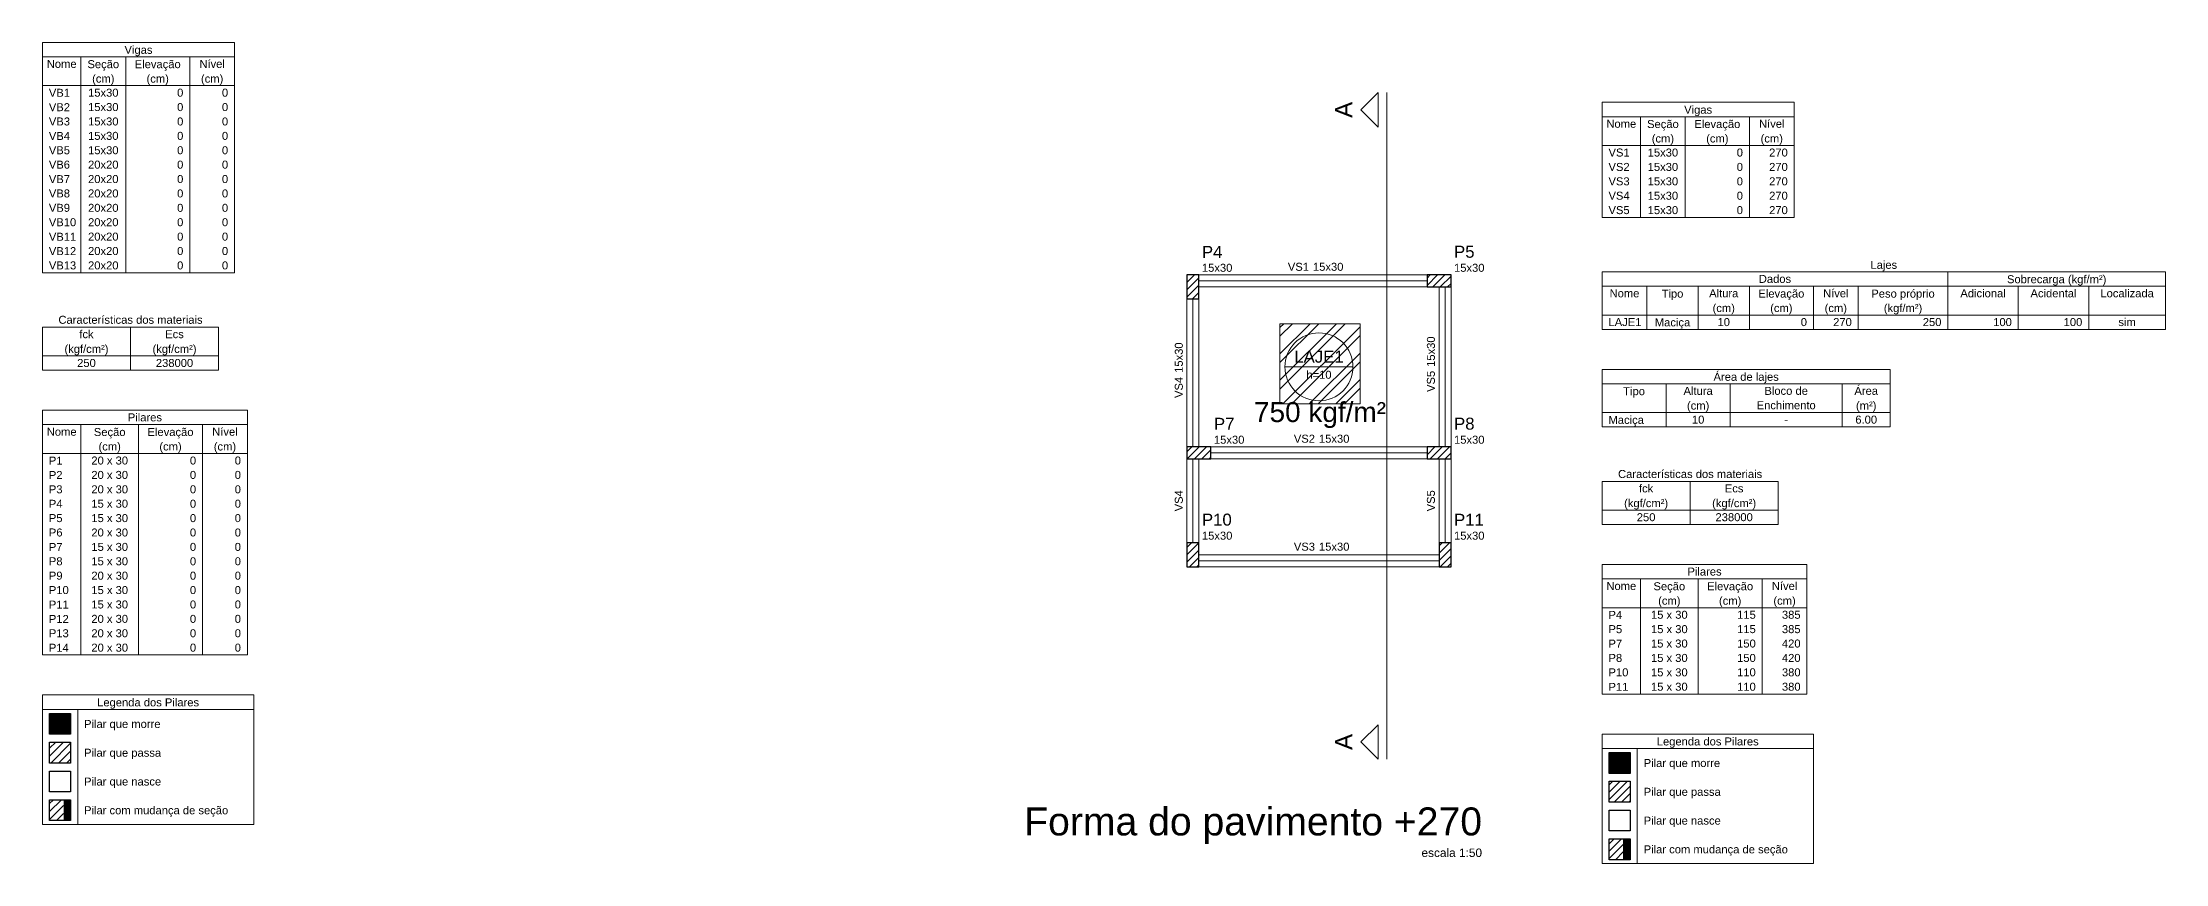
# Model space of a CAD drawing. Header units: millimetres. Extents: x 0 to 619, y -40 to 53.
# Drawn here: x 157.2 to 210.2, y 18.6 to 39.1 of the extents above; entities that cross this region are included whole.
import ezdxf

# ---------------------------------------------------------------- set-up
doc = ezdxf.new("R2010")
doc.units = ezdxf.units.MM
for name, color, linetype, lineweight in [('CR-Paredes', 7, 'Continuous', 5), ('CR-Textos dos elementos', 4, 'Continuous', 30), ('FO-Cortes', 9, 'Continuous', 5), ('FO-Eixos', 5, 'Continuous', 5), ('FO-Hachuras dos pilares', 9, 'Continuous', 5), ('FO-Pilares', 4, 'Continuous', 30), ('FO-Textos das lajes', 3, 'Continuous', 20), ('FO-Textos das vigas', 7, 'Continuous', 5), ('FO-Textos dos pilares', 7, 'Continuous', 5), ('FO-Títulos', 1, 'Continuous', 20), ('FO-Vigas', 1, 'Continuous', 20)]:
    doc.layers.add(name, color=color, linetype=linetype, lineweight=lineweight)
doc.styles.add('Arial', font='arial.ttf')
pattern_1 = [(45, (0, 8.20778), (-0.092047625, 0.092047625), [])]

msp = doc.modelspace()

# ---------------------------------------------------------------- hatches: boundary and pattern name
at = {"layer": 'CR-Paredes', "linetype": 'Continuous'}
h = msp.add_hatch(dxfattribs=at)
h.set_pattern_fill('ANSI32', color=256, scale=0.049, style=0)
h.set_pattern_definition([(45, (0, 8.2078), (-0.3300244, 0.3300244), []), (45, (0.22, 8.2078), (-0.3300244, 0.3300244), [])])
h.paths.add_polyline_path([(188.1106, 30.0582), (190.1106, 30.0582), (190.1106, 32.0582), (188.1106, 32.0582), (188.1106, 30.0582)])
at = {"layer": 'FO-Hachuras dos pilares', "linetype": 'Continuous', "true_color": 0x000000}
h = msp.add_hatch(dxfattribs=at)
h.set_pattern_fill('ANSI31', color=18, scale=0.041, style=0)
h.set_pattern_definition(pattern_1)
h.paths.add_polyline_path([(185.7846, 32.6812), (185.9346, 32.6812), (186.0846, 32.6812), (186.0846, 32.9812), (186.0846, 33.2812), (185.9346, 33.2812), (185.7846, 33.2812), (185.7846, 32.9812)])
h = msp.add_hatch(dxfattribs=at)
h.set_pattern_fill('ANSI31', color=18, scale=0.041, style=0)
h.set_pattern_definition(pattern_1)
h.paths.add_polyline_path([(191.7846, 33.2812), (191.7846, 33.1312), (191.7846, 32.9812), (192.0846, 32.9812), (192.3846, 32.9812), (192.3846, 33.1312), (192.3846, 33.2812), (192.0846, 33.2812)])
h = msp.add_hatch(dxfattribs=at)
h.set_pattern_fill('ANSI31', color=18, scale=0.041, style=0)
h.set_pattern_definition(pattern_1)
h.paths.add_polyline_path([(186.3846, 28.6812), (186.3846, 28.8312), (186.3846, 28.9812), (186.0846, 28.9812), (185.7846, 28.9812), (185.7846, 28.8312), (185.7846, 28.6812), (186.0846, 28.6812)])
h = msp.add_hatch(dxfattribs=at)
h.set_pattern_fill('ANSI31', color=18, scale=0.041, style=0)
h.set_pattern_definition(pattern_1)
h.paths.add_polyline_path([(192.3846, 28.6812), (192.3846, 28.8312), (192.3846, 28.9812), (192.0846, 28.9812), (191.7846, 28.9812), (191.7846, 28.8312), (191.7846, 28.6812), (192.0846, 28.6812)])
h = msp.add_hatch(dxfattribs=at)
h.set_pattern_fill('ANSI31', color=18, scale=0.041, style=0)
h.set_pattern_definition(pattern_1)
h.paths.add_polyline_path([(185.7846, 25.9812), (185.9346, 25.9812), (186.0846, 25.9812), (186.0846, 26.2812), (186.0846, 26.5812), (185.9346, 26.5812), (185.7846, 26.5812), (185.7846, 26.2812)])
h = msp.add_hatch(dxfattribs=at)
h.set_pattern_fill('ANSI31', color=18, scale=0.041, style=0)
h.set_pattern_definition(pattern_1)
h.paths.add_polyline_path([(192.0846, 25.9812), (192.2346, 25.9812), (192.3846, 25.9812), (192.3846, 26.2812), (192.3846, 26.5812), (192.2346, 26.5812), (192.0846, 26.5812), (192.0846, 26.2812)])
at = {"layer": 'FO-Hachuras dos pilares', "linetype": 'Continuous'}
for points in [[(157.3658, 21.7922), (157.3658, 22.3122), (157.8858, 22.3122), (157.8858, 21.7922), (157.3658, 21.7922)], [(196.3396, 20.8149), (196.3396, 21.3349), (196.8596, 21.3349), (196.8596, 20.8149), (196.3396, 20.8149)], [(157.7116, 19.6322), (157.7116, 20.1522), (157.8858, 20.1522), (157.8858, 19.6322), (157.7116, 19.6322)], [(196.6854, 18.6549), (196.6854, 19.1749), (196.8596, 19.1749), (196.8596, 18.6549), (196.6854, 18.6549)]]:
    msp.add_hatch(color=256, dxfattribs=at).paths.add_polyline_path(points)
at = {"layer": 'FO-Hachuras dos pilares', "linetype": 'Continuous', "true_color": 0x000000}
h = msp.add_hatch(dxfattribs=at)
h.set_pattern_fill('ANSI31', color=18, scale=0.044, style=0)
h.paths.add_polyline_path([(157.3658, 21.0722), (157.3658, 21.5922), (157.8858, 21.5922), (157.8858, 21.0722), (157.3658, 21.0722)])
h = msp.add_hatch(dxfattribs=at)
h.set_pattern_fill('ANSI31', color=18, scale=0.041, style=0)
h.paths.add_polyline_path([(196.3396, 20.0949), (196.3396, 20.6149), (196.8596, 20.6149), (196.8596, 20.0949), (196.3396, 20.0949)])
h = msp.add_hatch(dxfattribs=at)
h.set_pattern_fill('ANSI31', color=18, scale=0.044, style=0)
h.paths.add_polyline_path([(157.3658, 19.6322), (157.3658, 20.1522), (157.7116, 20.1522), (157.7116, 19.6322), (157.3658, 19.6322)])
h = msp.add_hatch(dxfattribs=at)
h.set_pattern_fill('ANSI31', color=18, scale=0.041, style=0)
h.paths.add_polyline_path([(196.3396, 18.6549), (196.3396, 19.1749), (196.6854, 19.1749), (196.6854, 18.6549), (196.3396, 18.6549)])

# ---------------------------------------------------------------- linework, layer by layer
at = {"layer": 'CR-Paredes'}
msp.add_lwpolyline([(188.1106, 30.0582), (190.1106, 30.0582), (190.1106, 32.0582), (188.1106, 32.0582), (188.1106, 30.0582)], close=True, dxfattribs=at)
at = {"layer": 'FO-Cortes'}
msp.add_line((190.7775, 37.8389), (190.7775, 21.1702), dxfattribs=at)
at = {"layer": 'FO-Cortes', "linetype": 'Continuous'}
for points in [[(190.5625, 37.8389), (190.5625, 36.9789), (190.1325, 37.4089), (190.5625, 37.8389)], [(190.5625, 21.1702), (190.5625, 22.0302), (190.1325, 21.6002), (190.5625, 21.1702)]]:
    msp.add_lwpolyline(points, close=True, dxfattribs=at)
at = {"layer": 'FO-Eixos'}
for p, q in [((186.0846, 33.1312), (191.7846, 33.1312)), ((192.2346, 28.9812), (192.2346, 32.9812)), ((185.9346, 28.9812), (185.9346, 32.6812)), ((185.9346, 26.5812), (185.9346, 28.6812)), ((186.3846, 28.8312), (191.7846, 28.8312)), ((192.2346, 26.5812), (192.2346, 28.6812)), ((186.0846, 26.1312), (192.0846, 26.1312))]:
    msp.add_line(p, q, dxfattribs=at)
at = {"layer": 'FO-Pilares'}
for points in [[(185.7846, 32.6812), (185.9346, 32.6812), (186.0846, 32.6812), (186.0846, 32.9812), (186.0846, 33.2812), (185.9346, 33.2812), (185.7846, 33.2812), (185.7846, 32.9812), (185.7846, 32.6812)], [(191.7846, 33.2812), (191.7846, 33.1312), (191.7846, 32.9812), (192.0846, 32.9812), (192.3846, 32.9812), (192.3846, 33.1312), (192.3846, 33.2812), (192.0846, 33.2812), (191.7846, 33.2812)], [(186.3846, 28.6812), (186.3846, 28.8312), (186.3846, 28.9812), (186.0846, 28.9812), (185.7846, 28.9812), (185.7846, 28.8312), (185.7846, 28.6812), (186.0846, 28.6812), (186.3846, 28.6812)], [(192.3846, 28.6812), (192.3846, 28.8312), (192.3846, 28.9812), (192.0846, 28.9812), (191.7846, 28.9812), (191.7846, 28.8312), (191.7846, 28.6812), (192.0846, 28.6812), (192.3846, 28.6812)], [(185.7846, 25.9812), (185.9346, 25.9812), (186.0846, 25.9812), (186.0846, 26.2812), (186.0846, 26.5812), (185.9346, 26.5812), (185.7846, 26.5812), (185.7846, 26.2812), (185.7846, 25.9812)], [(192.0846, 25.9812), (192.2346, 25.9812), (192.3846, 25.9812), (192.3846, 26.2812), (192.3846, 26.5812), (192.2346, 26.5812), (192.0846, 26.5812), (192.0846, 26.2812), (192.0846, 25.9812)], [(157.3658, 21.7922), (157.3658, 22.3122), (157.8858, 22.3122), (157.8858, 21.7922), (157.3658, 21.7922)], [(157.3658, 21.0722), (157.3658, 21.5922), (157.8858, 21.5922), (157.8858, 21.0722), (157.3658, 21.0722)], [(196.3396, 20.8149), (196.3396, 21.3349), (196.8596, 21.3349), (196.8596, 20.8149), (196.3396, 20.8149)], [(157.3658, 20.3522), (157.3658, 20.8722), (157.8858, 20.8722), (157.8858, 20.3522), (157.3658, 20.3522)], [(196.3396, 20.0949), (196.3396, 20.6149), (196.8596, 20.6149), (196.8596, 20.0949), (196.3396, 20.0949)], [(157.3658, 19.6322), (157.3658, 20.1522), (157.8858, 20.1522), (157.8858, 19.6322), (157.3658, 19.6322)], [(196.3396, 19.3749), (196.3396, 19.8949), (196.8596, 19.8949), (196.8596, 19.3749), (196.3396, 19.3749)], [(196.3396, 18.6549), (196.3396, 19.1749), (196.8596, 19.1749), (196.8596, 18.6549), (196.3396, 18.6549)]]:
    msp.add_lwpolyline(points, close=True, dxfattribs=at)
at = {"layer": 'FO-Textos das lajes'}
msp.add_line((188.2346, 30.9812), (189.9346, 30.9812), dxfattribs=at)
msp.add_circle((189.0846, 30.9812), 0.85, dxfattribs=at)
at = {"layer": 'FO-Textos das vigas'}
for p, q in [((157.1858, 39.0953), (161.9858, 39.0953)), ((157.1858, 39.0953), (157.1858, 33.3353)), ((157.1858, 38.7353), (161.9858, 38.7353)), ((158.1458, 38.7353), (158.1458, 33.3353)), ((159.2658, 38.7353), (159.2658, 33.3353)), ((160.8658, 38.7353), (160.8658, 33.3353)), ((161.9858, 39.0953), (161.9858, 33.3353)), ((157.1858, 38.0153), (161.9858, 38.0153)), ((196.1596, 37.598), (200.9596, 37.598)), ((196.1596, 37.598), (196.1596, 34.718)), ((196.1596, 37.238), (200.9596, 37.238)), ((197.1196, 37.238), (197.1196, 34.718)), ((198.2396, 37.238), (198.2396, 34.718)), ((199.8396, 37.238), (199.8396, 34.718)), ((200.9596, 37.598), (200.9596, 34.718)), ((196.1596, 36.518), (200.9596, 36.518)), ((196.1596, 34.718), (200.9596, 34.718)), ((157.1858, 33.3353), (161.9858, 33.3353)), ((196.1596, 33.358), (210.2396, 33.358)), ((196.1596, 33.358), (210.2396, 33.358)), ((196.1596, 33.358), (196.1596, 31.918)), ((196.1596, 32.998), (210.2396, 32.998)), ((197.2796, 32.998), (197.2796, 31.918)), ((198.5596, 32.998), (198.5596, 31.918)), ((199.8396, 32.998), (199.8396, 31.918)), ((201.4396, 32.998), (201.4396, 31.918)), ((202.5596, 32.998), (202.5596, 31.918)), ((204.7996, 33.358), (204.7996, 32.998)), ((204.7996, 32.998), (204.7996, 31.918)), ((206.5596, 32.998), (206.5596, 31.918)), ((208.3196, 32.998), (208.3196, 31.918)), ((210.2396, 33.358), (210.2396, 31.918)), ((157.1858, 31.9753), (161.5858, 31.9753)), ((157.1858, 31.9753), (157.1858, 30.8953)), ((159.3858, 31.9753), (159.3858, 30.8953)), ((161.5858, 31.9753), (161.5858, 30.8953)), ((196.1596, 32.278), (210.2396, 32.278)), ((196.1596, 31.918), (210.2396, 31.918)), ((157.1858, 31.2553), (161.5858, 31.2553)), ((157.1858, 30.8953), (161.5858, 30.8953)), ((196.1596, 30.918), (203.3596, 30.918)), ((196.1596, 30.918), (196.1596, 29.478)), ((203.3596, 30.918), (203.3596, 29.478)), ((196.1596, 30.558), (203.3596, 30.558)), ((197.7596, 30.558), (197.7596, 29.478)), ((199.3596, 30.558), (199.3596, 29.478)), ((202.1596, 30.558), (202.1596, 29.478)), ((196.1596, 29.838), (203.3596, 29.838)), ((196.1596, 29.478), (203.3596, 29.478)), ((196.1596, 28.118), (200.5596, 28.118)), ((196.1596, 28.118), (196.1596, 27.038)), ((198.3596, 28.118), (198.3596, 27.038)), ((200.5596, 28.118), (200.5596, 27.038)), ((196.1596, 27.398), (200.5596, 27.398)), ((196.1596, 27.038), (200.5596, 27.038)), ((157.1858, 22.7753), (162.4658, 22.7753)), ((157.1858, 22.7753), (157.1858, 19.5353)), ((157.1858, 22.4153), (162.4658, 22.4153)), ((158.0658, 22.4153), (158.0658, 19.5353)), ((162.4658, 22.7753), (162.4658, 19.5353)), ((196.1596, 21.798), (201.4396, 21.798)), ((196.1596, 21.798), (196.1596, 18.558)), ((201.4396, 21.798), (201.4396, 18.558)), ((196.1596, 21.438), (201.4396, 21.438)), ((197.0396, 21.438), (197.0396, 18.558)), ((157.1858, 19.5353), (162.4658, 19.5353)), ((196.1596, 18.558), (201.4396, 18.558))]:
    msp.add_line(p, q, dxfattribs=at)
at = {"layer": 'FO-Textos dos pilares'}
for p, q in [((157.1858, 29.8953), (162.3058, 29.8953)), ((157.1858, 29.8953), (157.1858, 23.7753)), ((162.3058, 29.8953), (162.3058, 23.7753)), ((157.1858, 29.5353), (162.3058, 29.5353)), ((158.1458, 29.5353), (158.1458, 23.7753)), ((159.5858, 29.5353), (159.5858, 23.7753)), ((161.1858, 29.5353), (161.1858, 23.7753)), ((157.1858, 28.8153), (162.3058, 28.8153)), ((196.1596, 26.038), (201.2796, 26.038)), ((196.1596, 26.038), (196.1596, 22.798)), ((201.2796, 26.038), (201.2796, 22.798)), ((196.1596, 25.678), (201.2796, 25.678)), ((197.1196, 25.678), (197.1196, 22.798)), ((198.5596, 25.678), (198.5596, 22.798)), ((200.1596, 25.678), (200.1596, 22.798)), ((196.1596, 24.958), (201.2796, 24.958)), ((157.1858, 23.7753), (162.3058, 23.7753)), ((196.1596, 22.798), (201.2796, 22.798))]:
    msp.add_line(p, q, dxfattribs=at)
at = {"layer": 'FO-Vigas'}
for p, q in [((186.0846, 33.2812), (191.7846, 33.2812)), ((186.0846, 32.9812), (191.7846, 32.9812)), ((192.0846, 28.9812), (192.0846, 32.9812)), ((192.3846, 28.9812), (192.3846, 32.9812)), ((185.7846, 28.9812), (185.7846, 32.6812)), ((186.0846, 28.9812), (186.0846, 32.6812)), ((185.7846, 26.5812), (185.7846, 28.6812)), ((186.0846, 26.5812), (186.0846, 28.6812)), ((186.3846, 28.9812), (191.7846, 28.9812)), ((186.3846, 28.6812), (191.7846, 28.6812)), ((192.0846, 26.5812), (192.0846, 28.6812)), ((192.3846, 26.5812), (192.3846, 28.6812)), ((186.0846, 26.2812), (192.0846, 26.2812)), ((186.0846, 25.9812), (192.0846, 25.9812))]:
    msp.add_line(p, q, dxfattribs=at)

# ---------------------------------------------------------------- texts
at = {"layer": 'CR-Textos dos elementos', "color": 4, "insert": (189.1106, 29.4492), "char_height": 0.5, "width": 6, "attachment_point": 8, "line_spacing_factor": 0.798, "style": 'Arial'}
msp.add_mtext('750 kgf/m²', dxfattribs=at)
at = {"layer": 'FO-Cortes', "char_height": 0.43, "width": 0.516, "attachment_point": 8, "rotation": 90.00021, "line_spacing_factor": 0.798, "style": 'Arial'}
for insert in [(189.9177, 37.4093), (189.9177, 21.6001)]:
    msp.add_mtext('A', dxfattribs=dict(at, insert=insert))
at = {"layer": 'FO-Textos das lajes', "attachment_point": 8, "line_spacing_factor": 0.798, "style": 'Arial'}
for s, insert, char_height, width in [('LAJE1', (189.0846, 31.0812), 0.3, 1.8), ('h=10', (189.0846, 30.6812), 0.2, 0.96)]:
    msp.add_mtext(s, dxfattribs=dict(at, insert=insert, char_height=char_height, width=width))
at = {"layer": 'FO-Textos das vigas', "char_height": 0.2, "line_spacing_factor": 0.798, "style": 'Arial'}
for s, insert, width, attachment_point in [('Vigas', (159.5858, 38.7497), 1.2, 8), ('Nome', (157.6658, 38.4557), 0.96, 8), ('Seção', (158.7058, 38.3897), 1.2, 8), ('(cm)', (158.7058, 38.0297), 0.96, 8), ('Elevação', (160.0658, 38.3897), 1.92, 8), ('(cm)', (160.0658, 38.0297), 0.96, 8), ('Nível', (161.4258, 38.4557), 1.2, 8), ('(cm)', (161.4258, 38.0297), 0.96, 8), ('VB1', (157.3458, 37.7357), 0.72, 7), ('15x30', (158.7058, 37.7357), 1.2, 8), ('0', (160.7058, 37.7357), 0.24, 9), ('0', (161.8258, 37.7357), 0.24, 9), ('VB2', (157.3458, 37.3757), 0.72, 7), ('VB3', (157.3458, 37.0157), 0.72, 7), ('15x30', (158.7058, 37.3757), 1.2, 8), ('15x30', (158.7058, 37.0157), 1.2, 8), ('0', (160.7058, 37.3757), 0.24, 9), ('0', (160.7058, 37.0157), 0.24, 9), ('0', (161.8258, 37.3757), 0.24, 9), ('0', (161.8258, 37.0157), 0.24, 9), ('Nome', (196.6396, 36.9584), 0.96, 8), ('Seção', (197.6796, 36.8924), 1.2, 8), ('Vigas', (198.5596, 37.2524), 1.2, 8), ('Elevação', (199.0396, 36.8924), 1.92, 8), ('Nível', (200.3996, 36.9584), 1.2, 8), ('VB4', (157.3458, 36.6557), 0.72, 7), ('15x30', (158.7058, 36.6557), 1.2, 8), ('0', (160.7058, 36.6557), 0.24, 9), ('0', (161.8258, 36.6557), 0.24, 9), ('(cm)', (197.6796, 36.5324), 0.96, 8), ('(cm)', (199.0396, 36.5324), 0.96, 8), ('(cm)', (200.3996, 36.5324), 0.96, 8), ('VB5', (157.3458, 36.2957), 0.72, 7), ('VB6', (157.3458, 35.9357), 0.72, 7), ('20x20', (158.7058, 35.9357), 1.2, 8), ('15x30', (158.7058, 36.2957), 1.2, 8), ('0', (160.7058, 36.2957), 0.24, 9), ('0', (160.7058, 35.9357), 0.24, 9), ('0', (161.8258, 36.2957), 0.24, 9), ('0', (161.8258, 35.9357), 0.24, 9), ('VS1', (196.3196, 36.2384), 0.72, 7), ('VS2', (196.3196, 35.8784), 0.72, 7), ('15x30', (197.6796, 36.2384), 1.2, 8), ('15x30', (197.6796, 35.8784), 1.2, 8), ('0', (199.6796, 36.2384), 0.24, 9), ('0', (199.6796, 35.8784), 0.24, 9), ('270', (200.7996, 36.2384), 0.72, 9), ('270', (200.7996, 35.8784), 0.72, 9), ('VB7', (157.3458, 35.5757), 0.72, 7), ('20x20', (158.7058, 35.5757), 1.2, 8), ('0', (160.7058, 35.5757), 0.24, 9), ('0', (161.8258, 35.5757), 0.24, 9), ('VS3', (196.3196, 35.5184), 0.72, 7), ('15x30', (197.6796, 35.5184), 1.2, 8), ('0', (199.6796, 35.5184), 0.24, 9), ('270', (200.7996, 35.5184), 0.72, 9), ('VB8', (157.3458, 35.2157), 0.72, 7), ('VB9', (157.3458, 34.8557), 0.72, 7), ('20x20', (158.7058, 35.2157), 1.2, 8), ('20x20', (158.7058, 34.8557), 1.2, 8), ('0', (160.7058, 35.2157), 0.24, 9), ('0', (160.7058, 34.8557), 0.24, 9), ('0', (161.8258, 35.2157), 0.24, 9), ('0', (161.8258, 34.8557), 0.24, 9), ('VS4', (196.3196, 35.1584), 0.72, 7), ('15x30', (197.6796, 35.1584), 1.2, 8), ('0', (199.6796, 35.1584), 0.24, 9), ('270', (200.7996, 35.1584), 0.72, 9), ('VB10', (157.3458, 34.4957), 0.96, 7), ('20x20', (158.7058, 34.4957), 1.2, 8), ('0', (160.7058, 34.4957), 0.24, 9), ('0', (161.8258, 34.4957), 0.24, 9), ('VS5', (196.3196, 34.7984), 0.72, 7), ('15x30', (197.6796, 34.7984), 1.2, 8), ('0', (199.6796, 34.7984), 0.24, 9), ('270', (200.7996, 34.7984), 0.72, 9), ('VB11', (157.3458, 34.1357), 0.96, 7), ('VB12', (157.3458, 33.7757), 0.96, 7), ('20x20', (158.7058, 34.1357), 1.2, 8), ('20x20', (158.7058, 33.7757), 1.2, 8), ('0', (160.7058, 34.1357), 0.24, 9), ('0', (160.7058, 33.7757), 0.24, 9), ('0', (161.8258, 34.1357), 0.24, 9), ('0', (161.8258, 33.7757), 0.24, 9), ('VB13', (157.3458, 33.4157), 0.96, 7), ('20x20', (158.7058, 33.4157), 1.2, 8), ('0', (160.7058, 33.4157), 0.24, 9), ('0', (161.8258, 33.4157), 0.24, 9), ('VS1', (188.8346, 33.3812), 0.72, 9), ('15x30', (188.9346, 33.3812), 1.2, 7), ('Lajes', (203.1996, 33.3724), 1.2, 8), ('Nome', (196.7196, 32.7184), 0.96, 8), ('Tipo', (197.9196, 32.6524), 0.96, 8), ('Altura', (199.1996, 32.7184), 1.44, 8), ('Elevação', (200.6396, 32.6524), 1.92, 8), ('Dados', (200.4796, 33.0784), 1.2, 8), ('Nível', (201.9996, 32.7184), 1.2, 8), ('Peso próprio', (203.6796, 32.6524), 2.88, 8), ('Adicional', (205.6796, 32.7184), 2.16, 8), ('Sobrecarga (kgf/m²)', (207.5196, 33.0124), 4.56, 8), ('Acidental', (207.4396, 32.7184), 2.16, 8), ('Localizada', (209.2796, 32.7184), 2.4, 8), ('(cm)', (199.1996, 32.2924), 0.96, 8), ('(cm)', (200.6396, 32.2924), 0.96, 8), ('(cm)', (201.9996, 32.2924), 0.96, 8), ('(kgf/m²)', (203.6796, 32.2924), 1.92, 8), ('Características dos materiais', (159.3858, 32.0557), 6.96, 8), ('fck', (158.2858, 31.6957), 0.72, 8), ('Ecs', (160.4858, 31.6957), 0.72, 8), ('LAJE1', (196.3196, 31.9984), 1.2, 7), ('Maciça', (197.9196, 31.9324), 1.44, 8), ('10', (199.1996, 31.9984), 0.48, 8), ('0', (201.2796, 31.9984), 0.24, 9), ('270', (202.3996, 31.9984), 0.72, 9), ('250', (204.6396, 31.9984), 0.72, 9), ('100', (206.3996, 31.9984), 0.72, 9), ('100', (208.1596, 31.9984), 0.72, 9), ('sim', (209.2796, 31.9984), 0.72, 8), ('(kgf/cm²)', (158.2858, 31.2697), 2.16, 8), ('(kgf/cm²)', (160.4858, 31.2697), 2.16, 8), ('250', (158.2858, 30.9757), 0.72, 8), ('238000', (160.4858, 30.9757), 1.44, 8), ('Área de lajes', (199.7596, 30.5724), 3.12, 8), ('Tipo', (196.9596, 30.2124), 0.96, 8), ('Altura', (198.5596, 30.2784), 1.44, 8), ('Bloco de', (200.7596, 30.2784), 1.92, 8), ('Área', (202.7596, 30.2784), 0.96, 8), ('Maciça', (196.3196, 29.4924), 1.44, 7), ('(cm)', (198.5596, 29.8524), 0.96, 8), ('10', (198.5596, 29.5584), 0.48, 8), ('Enchimento', (200.7596, 29.9184), 2.4, 8), ('6.00', (202.7596, 29.5584), 0.96, 8), ('(m²)', (202.7596, 29.8524), 0.96, 8), ('VS2', (188.9846, 29.0812), 0.72, 9), ('15x30', (189.0846, 29.0812), 1.2, 7), ('-', (200.7596, 29.5584), 0.24, 8), ('Características dos materiais', (198.3596, 28.1984), 6.96, 8), ('(kgf/cm²)', (197.2596, 27.4124), 2.16, 8), ('fck', (197.2596, 27.8384), 0.72, 8), ('(kgf/cm²)', (199.4596, 27.4124), 2.16, 8), ('Ecs', (199.4596, 27.8384), 0.72, 8), ('250', (197.2596, 27.1184), 0.72, 8), ('238000', (199.4596, 27.1184), 1.44, 8), ('VS3', (188.9846, 26.3812), 0.72, 9), ('15x30', (189.0846, 26.3812), 1.2, 7), ('Legenda dos Pilares', (159.8258, 22.4297), 4.56, 8), ('Pilar que morre', (158.2258, 21.8897), 3.6, 7), ('Pilar que passa', (158.2258, 21.1697), 3.6, 7), ('Legenda dos Pilares', (198.7996, 21.4524), 4.56, 8), ('Pilar que nasce', (158.2258, 20.4497), 3.6, 7), ('Pilar que morre', (197.1996, 20.9124), 3.6, 7), ('Pilar que passa', (197.1996, 20.1924), 3.6, 7), ('Pilar com mudança de seção', (158.2258, 19.7297), 6.24, 7), ('Pilar que nasce', (197.1996, 19.4724), 3.6, 7), ('Pilar com mudança de seção', (197.1996, 18.7524), 6.24, 7)]:
    msp.add_mtext(s, dxfattribs=dict(at, insert=insert, width=width, attachment_point=attachment_point))
at = {"layer": 'FO-Textos das vigas', "char_height": 0.2, "rotation": 90.00021, "line_spacing_factor": 0.798, "style": 'Arial'}
for s, insert, width, attachment_point in [('15x30', (185.6846, 30.8312), 1.2, 7), ('15x30', (191.9846, 30.9812), 1.2, 7), ('VS5', (191.9846, 30.8812), 0.72, 9), ('VS4', (185.6846, 30.7312), 0.72, 9), ('VS4', (185.6846, 27.6312), 0.72, 8), ('VS5', (191.9846, 27.6312), 0.72, 8)]:
    msp.add_mtext(s, dxfattribs=dict(at, insert=insert, width=width, attachment_point=attachment_point))
at = {"layer": 'FO-Textos dos pilares', "line_spacing_factor": 0.798, "style": 'Arial'}
for s, insert, char_height, width, attachment_point in [('P4', (186.1596, 33.7062), 0.3, 0.72, 7), ('P5', (192.4596, 33.7062), 0.3, 0.72, 7), ('15x30', (186.1596, 33.3562), 0.2, 1.2, 7), ('15x30', (192.4596, 33.3562), 0.2, 1.2, 7), ('Pilares', (159.7458, 29.6157), 0.2, 1.68, 8), ('P8', (192.4596, 29.4062), 0.3, 0.72, 7), ('Nome', (157.6658, 29.2557), 0.2, 0.96, 8), ('Seção', (158.8658, 29.1897), 0.2, 1.2, 8), ('Elevação', (160.3858, 29.1897), 0.2, 1.92, 8), ('Nível', (161.7458, 29.2557), 0.2, 1.2, 8), ('15x30', (186.4596, 29.0562), 0.2, 1.2, 7), ('P7', (186.4596, 29.4062), 0.3, 0.72, 7), ('15x30', (192.4596, 29.0562), 0.2, 1.2, 7), ('P1', (157.3458, 28.5357), 0.2, 0.48, 7), ('20 x 30', (158.8658, 28.5357), 0.2, 1.68, 8), ('(cm)', (158.8658, 28.8297), 0.2, 0.96, 8), ('(cm)', (160.3858, 28.8297), 0.2, 0.96, 8), ('0', (161.0258, 28.5357), 0.2, 0.24, 9), ('(cm)', (161.7458, 28.8297), 0.2, 0.96, 8), ('0', (162.1458, 28.5357), 0.2, 0.24, 9), ('P2', (157.3458, 28.1757), 0.2, 0.48, 7), ('20 x 30', (158.8658, 28.1757), 0.2, 1.68, 8), ('0', (161.0258, 28.1757), 0.2, 0.24, 9), ('0', (162.1458, 28.1757), 0.2, 0.24, 9), ('P3', (157.3458, 27.8157), 0.2, 0.48, 7), ('P4', (157.3458, 27.4557), 0.2, 0.48, 7), ('20 x 30', (158.8658, 27.8157), 0.2, 1.68, 8), ('15 x 30', (158.8658, 27.4557), 0.2, 1.68, 8), ('0', (161.0258, 27.8157), 0.2, 0.24, 9), ('0', (161.0258, 27.4557), 0.2, 0.24, 9), ('0', (162.1458, 27.8157), 0.2, 0.24, 9), ('0', (162.1458, 27.4557), 0.2, 0.24, 9), ('P5', (157.3458, 27.0957), 0.2, 0.48, 7), ('15 x 30', (158.8658, 27.0957), 0.2, 1.68, 8), ('0', (161.0258, 27.0957), 0.2, 0.24, 9), ('0', (162.1458, 27.0957), 0.2, 0.24, 9), ('P10', (186.1596, 27.0062), 0.3, 1.08, 7), ('P11', (192.4596, 27.0062), 0.3, 1.08, 7), ('P6', (157.3458, 26.7357), 0.2, 0.48, 7), ('P7', (157.3458, 26.3757), 0.2, 0.48, 7), ('20 x 30', (158.8658, 26.7357), 0.2, 1.68, 8), ('15 x 30', (158.8658, 26.3757), 0.2, 1.68, 8), ('0', (161.0258, 26.7357), 0.2, 0.24, 9), ('0', (161.0258, 26.3757), 0.2, 0.24, 9), ('0', (162.1458, 26.7357), 0.2, 0.24, 9), ('0', (162.1458, 26.3757), 0.2, 0.24, 9), ('15x30', (186.1596, 26.6562), 0.2, 1.2, 7), ('15x30', (192.4596, 26.6562), 0.2, 1.2, 7), ('P8', (157.3458, 26.0157), 0.2, 0.48, 7), ('15 x 30', (158.8658, 26.0157), 0.2, 1.68, 8), ('0', (161.0258, 26.0157), 0.2, 0.24, 9), ('0', (162.1458, 26.0157), 0.2, 0.24, 9), ('P9', (157.3458, 25.6557), 0.2, 0.48, 7), ('P10', (157.3458, 25.2957), 0.2, 0.72, 7), ('20 x 30', (158.8658, 25.6557), 0.2, 1.68, 8), ('15 x 30', (158.8658, 25.2957), 0.2, 1.68, 8), ('0', (161.0258, 25.6557), 0.2, 0.24, 9), ('0', (161.0258, 25.2957), 0.2, 0.24, 9), ('0', (162.1458, 25.6557), 0.2, 0.24, 9), ('0', (162.1458, 25.2957), 0.2, 0.24, 9), ('Nome', (196.6396, 25.3984), 0.2, 0.96, 8), ('Seção', (197.8396, 25.3324), 0.2, 1.2, 8), ('Pilares', (198.7196, 25.7584), 0.2, 1.68, 8), ('Elevação', (199.3596, 25.3324), 0.2, 1.92, 8), ('Nível', (200.7196, 25.3984), 0.2, 1.2, 8), ('P11', (157.3458, 24.9357), 0.2, 0.72, 7), ('15 x 30', (158.8658, 24.9357), 0.2, 1.68, 8), ('0', (161.0258, 24.9357), 0.2, 0.24, 9), ('0', (162.1458, 24.9357), 0.2, 0.24, 9), ('(cm)', (197.8396, 24.9724), 0.2, 0.96, 8), ('(cm)', (199.3596, 24.9724), 0.2, 0.96, 8), ('(cm)', (200.7196, 24.9724), 0.2, 0.96, 8), ('P12', (157.3458, 24.5757), 0.2, 0.72, 7), ('P13', (157.3458, 24.2157), 0.2, 0.72, 7), ('20 x 30', (158.8658, 24.5757), 0.2, 1.68, 8), ('20 x 30', (158.8658, 24.2157), 0.2, 1.68, 8), ('0', (161.0258, 24.5757), 0.2, 0.24, 9), ('0', (161.0258, 24.2157), 0.2, 0.24, 9), ('0', (162.1458, 24.5757), 0.2, 0.24, 9), ('0', (162.1458, 24.2157), 0.2, 0.24, 9), ('P4', (196.3196, 24.6784), 0.2, 0.48, 7), ('P5', (196.3196, 24.3184), 0.2, 0.48, 7), ('15 x 30', (197.8396, 24.6784), 0.2, 1.68, 8), ('15 x 30', (197.8396, 24.3184), 0.2, 1.68, 8), ('115', (199.9996, 24.6784), 0.2, 0.72, 9), ('115', (199.9996, 24.3184), 0.2, 0.72, 9), ('385', (201.1196, 24.6784), 0.2, 0.72, 9), ('385', (201.1196, 24.3184), 0.2, 0.72, 9), ('P14', (157.3458, 23.8557), 0.2, 0.72, 7), ('20 x 30', (158.8658, 23.8557), 0.2, 1.68, 8), ('0', (161.0258, 23.8557), 0.2, 0.24, 9), ('0', (162.1458, 23.8557), 0.2, 0.24, 9), ('P7', (196.3196, 23.9584), 0.2, 0.48, 7), ('15 x 30', (197.8396, 23.9584), 0.2, 1.68, 8), ('150', (199.9996, 23.9584), 0.2, 0.72, 9), ('420', (201.1196, 23.9584), 0.2, 0.72, 9), ('P8', (196.3196, 23.5984), 0.2, 0.48, 7), ('P10', (196.3196, 23.2384), 0.2, 0.72, 7), ('15 x 30', (197.8396, 23.5984), 0.2, 1.68, 8), ('15 x 30', (197.8396, 23.2384), 0.2, 1.68, 8), ('150', (199.9996, 23.5984), 0.2, 0.72, 9), ('110', (199.9996, 23.2384), 0.2, 0.72, 9), ('420', (201.1196, 23.5984), 0.2, 0.72, 9), ('380', (201.1196, 23.2384), 0.2, 0.72, 9), ('P11', (196.3196, 22.8784), 0.2, 0.72, 7), ('15 x 30', (197.8396, 22.8784), 0.2, 1.68, 8), ('110', (199.9996, 22.8784), 0.2, 0.72, 9), ('380', (201.1196, 22.8784), 0.2, 0.72, 9)]:
    msp.add_mtext(s, dxfattribs=dict(at, insert=insert, char_height=char_height, width=width, attachment_point=attachment_point))
at = {"layer": 'FO-Títulos', "attachment_point": 9, "line_spacing_factor": 0.798, "style": 'Arial'}
for s, insert, char_height, width in [('Forma do pavimento +270', (193.1596, 19.0511), 0.7, 19.32), ('escala 1:50', (193.1596, 18.72), 0.2118, 2.79576)]:
    msp.add_mtext(s, dxfattribs=dict(at, insert=insert, char_height=char_height, width=width))

doc.saveas('drawing.dxf')
